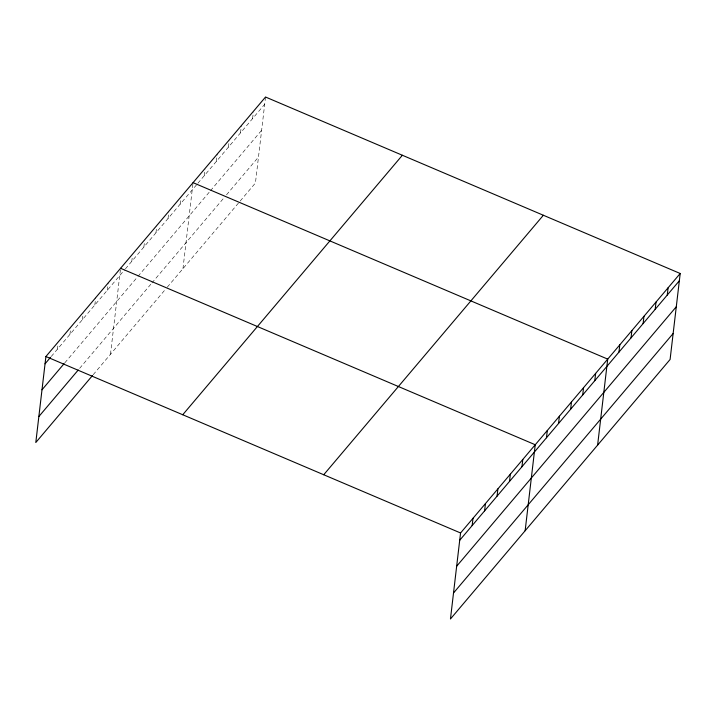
<?xml version="1.0" encoding="UTF-8"?>
<svg xmlns="http://www.w3.org/2000/svg" width="716" height="716" viewBox="0 0 716 716"><rect width="100%" height="100%" fill="white"/><g stroke="black" fill="none" stroke-linecap="round" stroke-linejoin="round"><path stroke-width="0.54" stroke-dasharray="3.58 2.69" d="M57.495 349.113L57.862 345.989M69.935 334.408L70.669 328.152M82.385 319.703L83.119 313.447M94.825 304.998L95.684 297.704M107.275 290.293L108.134 282.999M110.479 354.286L120.458 269.341M131.798 261.322L132.165 258.19M143.88 247.047L144.614 240.791M155.963 232.772L156.697 226.524M168.045 218.505L168.779 212.249M180.119 204.23L180.853 197.974M182.956 268.652L193.06 182.661M204.284 175.689L205.018 169.432M216.357 161.413L217.216 154.119M228.44 147.138L229.174 140.891M240.522 132.872L241.381 125.577M252.605 118.596L253.339 112.34M265.538 97.027L255.433 183.019L166.613 287.966M51.266 356.47L124.691 269.717M125.407 268.876L197.177 184.084M197.885 183.242L264.678 104.321M64.816 362.833L137.275 277.217M137.991 276.376L209.761 191.584M210.468 190.742L261.626 130.294M79.646 368.346L151.192 283.822M151.899 282.981L223.669 198.189M226.507 194.833L258.485 157.055M93.187 374.71L165.906 288.799"/><path stroke-width="1.07" d="M680.2 273.485L460.567 532.981L450.462 618.973L670.095 359.477L680.2 273.485L265.538 97.027L45.905 356.523L35.8 442.515L92.498 375.524M472.157 525.571L473.007 518.277M484.598 510.866L485.457 503.572M497.047 496.161L497.906 488.867M509.488 481.456L510.347 474.162M521.937 466.751L522.796 459.457M525.141 530.744L535.237 444.752L120.574 268.294M546.46 437.771L547.319 430.477M558.543 423.505L559.402 416.211M570.625 409.23L571.484 401.936M582.708 394.955L583.558 387.66M594.781 380.688L595.64 373.394M597.618 445.11L607.723 359.119L193.06 182.661M618.946 352.138L619.796 344.844M631.02 337.871L631.879 330.577M643.102 323.596L643.961 316.302M655.185 309.321L656.044 302.027M667.267 295.055L668.118 287.76M45.045 363.817L50.576 357.284M41.993 389.79L64.118 363.647M38.852 416.542L78.259 369.984M182.741 414.752L402.374 155.256M323.721 474.753L543.363 215.256M459.708 540.276L679.341 280.779M456.656 566.24L676.289 306.752M453.514 593L673.147 333.504M45.905 356.523L460.567 532.981"/></g></svg>
